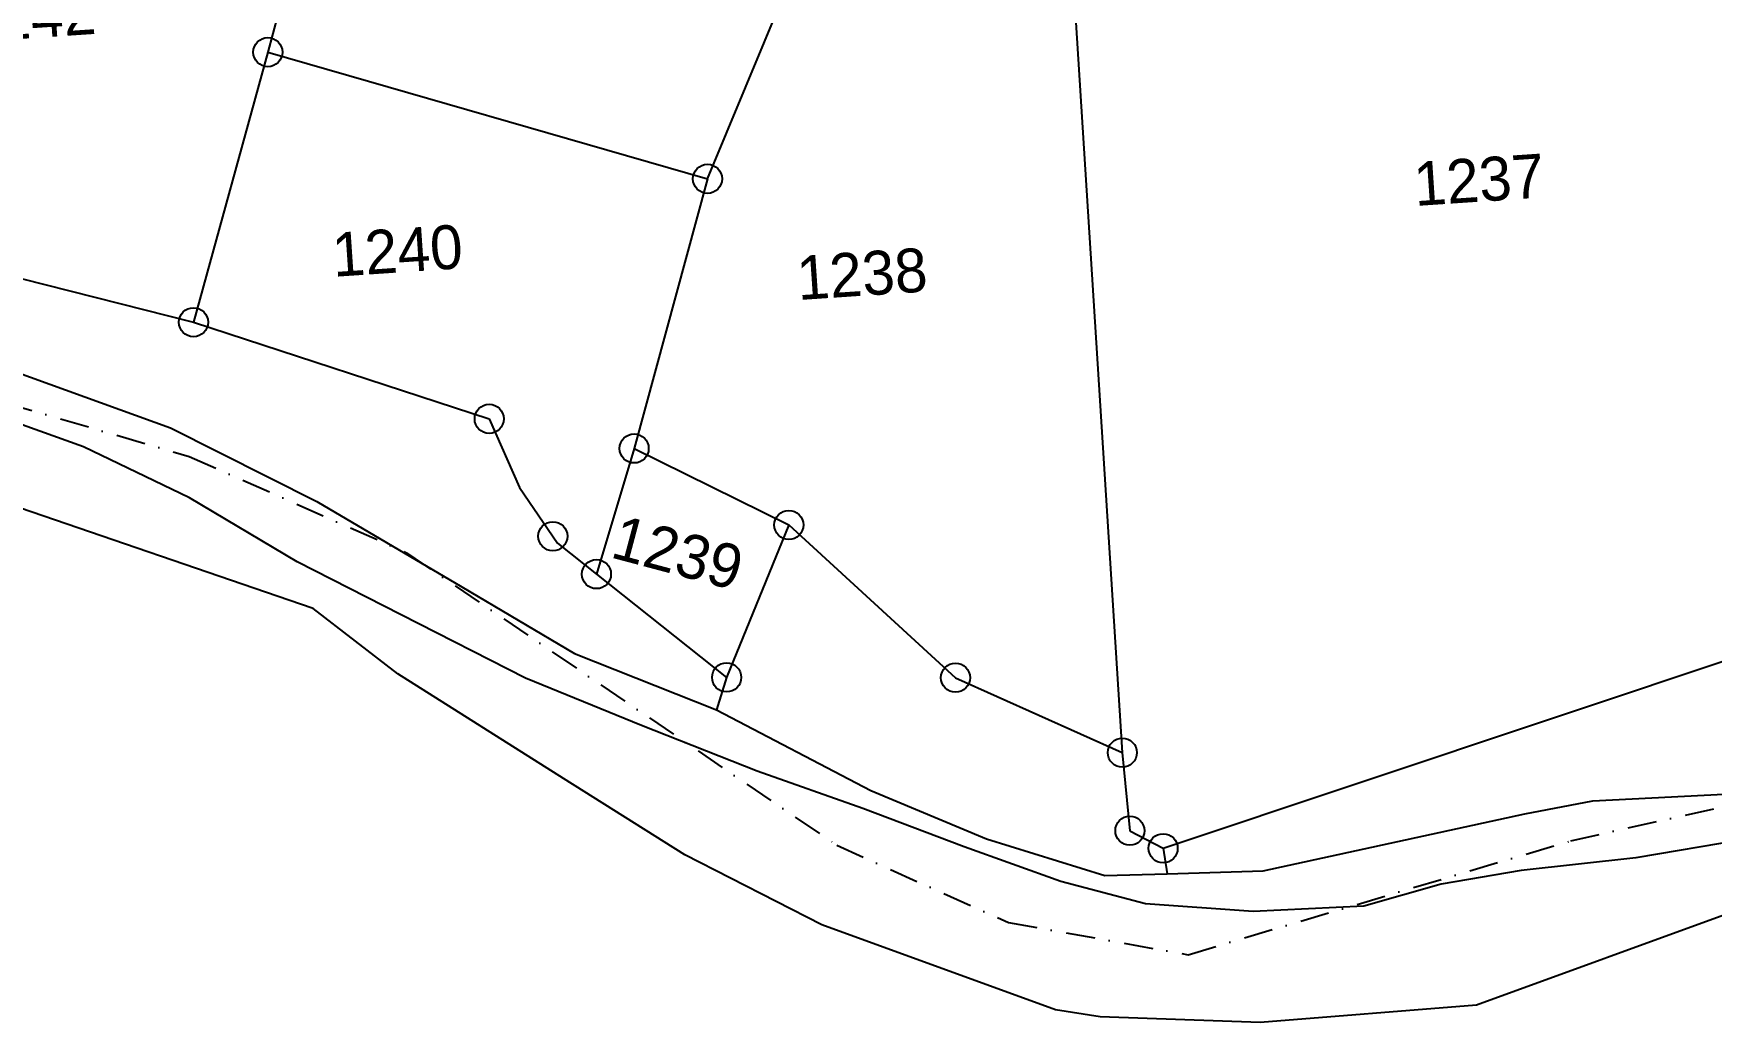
# Model space of a CAD drawing. Header units: metres. Extents: x 302356 to 305648, y 1939949 to 1943623.
# Drawn here: x 303852.2 to 304140.6, y 1939948.7 to 1940118.6 of the extents above; entities that cross this region are included whole.
import ezdxf

# ---------------------------------------------------------------- set-up
doc = ezdxf.new("R2010")
doc.units = ezdxf.units.M
doc.linetypes.add('DASHDOT', pattern=[1, 0.5, -0.25, 0, -0.25])
for name, color, linetype in [('LINE_WATER', 4, 'Continuous'), ('POLY_PARCEL', 6, 'Continuous'), ('POLY_WATER', 4, 'Continuous'), ('TEXT_PARCEL', 7, 'Continuous'), ('V_BOUND_STREAM_LINE', 7, 'DASHDOT')]:
    doc.layers.add(name, color=color, linetype=linetype)
doc.styles.add('TEXT_MAP', font='')
doc.styles.get('TEXT_MAP').set_extended_font_data('Kruti Dev 050')

msp = doc.modelspace()

# ---------------------------------------------------------------- linework, layer by layer
for centre in [(303892.51, 1940115.42), (303968.08, 1940093.65), (303879.73, 1940069.01), (303930.56, 1940052.41), (303955.46, 1940047.33), (303941.49, 1940032.24), (303982.05, 1940034.18), (303948.99, 1940025.74), (303971.36, 1940007.99), (304010.7, 1940007.94), (304039.37, 1939995.06), (304040.67, 1939981.65), (304046.38, 1939978.63)]:
    msp.add_circle(centre, 2.5)
at = {"layer": 'LINE_WATER'}
for p, q in [((303849.01, 1940060.57), (303875.78, 1940050.89)), ((303860.84, 1940047.62), (303843.33, 1940053.85)), ((303875.78, 1940050.89), (303900.92, 1940038.19)), ((303879.06, 1940038.86), (303860.84, 1940047.62)), ((303897.53, 1940027.87), (303879.06, 1940038.86)), ((303900.92, 1940038.19), (303925.87, 1940023.55)), ((303915.45, 1940018.76), (303897.53, 1940027.87)), ((303925.87, 1940023.55), (303945.24, 1940012.07)), ((303936.82, 1940007.85), (303915.45, 1940018.76)), ((303945.24, 1940012.07), (303969.65, 1940002.41)), ((303956.71, 1939999.74), (303936.82, 1940007.85)), ((303976.59, 1939991.85), (303956.71, 1939999.74)), ((303994.75, 1939985.45), (303976.59, 1939991.85)), ((304120.26, 1939986.76), (304146.12, 1939988.11)), ((304012.18, 1939978.89), (303994.75, 1939985.45)), ((304108.55, 1939984.53), (304120.26, 1939986.76)), ((304063.57, 1939974.73), (304108.55, 1939984.53)), ((304145.91, 1939980.06), (304127.63, 1939977)), ((304028.81, 1939972.92), (304012.18, 1939978.89)), ((304127.63, 1939977), (304107.89, 1939974.81)), ((304047.05, 1939974.25), (304063.57, 1939974.73)), ((304107.89, 1939974.81), (304094.18, 1939972.49)), ((304043.36, 1939969.07), (304028.81, 1939972.92)), ((304094.18, 1939972.49), (304080.9, 1939968.7)), ((304061.83, 1939967.74), (304043.36, 1939969.07)), ((304080.9, 1939968.7), (304061.83, 1939967.74))]:
    msp.add_line(p, q, dxfattribs=at)
at = {"layer": 'POLY_PARCEL'}
for p, q in [((303904.65, 1940161.06), (303892.51, 1940115.42)), ((304029.63, 1940148.53), (304039.37, 1939995.06)), ((303968.08, 1940093.65), (303982.79, 1940128.99)), ((303892.51, 1940115.42), (303879.73, 1940069.01)), ((303892.51, 1940115.42), (303968.08, 1940093.65)), ((303968.08, 1940093.65), (303955.46, 1940047.33)), ((303955.46, 1940047.33), (303948.99, 1940025.74)), ((303955.46, 1940047.33), (303982.05, 1940034.18)), ((303982.05, 1940034.18), (303971.36, 1940007.99)), ((303982.05, 1940034.18), (304010.7, 1940007.94)), ((304010.7, 1940007.94), (304039.37, 1939995.06)), ((304039.37, 1939995.06), (304040.67, 1939981.65)), ((304040.67, 1939981.65), (304046.38, 1939978.63))]:
    msp.add_line(p, q, dxfattribs=at)
at = {"layer": 'POLY_WATER'}
for p, q in [((303806.67, 1940087.58), (303879.73, 1940069.01)), ((303879.73, 1940069.01), (303930.56, 1940052.41)), ((303930.56, 1940052.41), (303935.78, 1940040.64)), ((303900.3, 1940019.81), (303816.07, 1940048.72)), ((303935.78, 1940040.64), (303942.3, 1940031.05)), ((303942.3, 1940031.05), (303948.99, 1940025.74)), ((303948.99, 1940025.74), (303971.36, 1940007.99)), ((303914.84, 1940008.63), (303900.3, 1940019.81)), ((304046.38, 1939978.63), (304151.55, 1940013.76)), ((303943.34, 1939990.62), (303914.84, 1940008.63)), ((303971.36, 1940007.99), (303969.65, 1940002.41)), ((303969.65, 1940002.41), (303996.14, 1939988.56)), ((303964.17, 1939977.51), (303943.34, 1939990.62)), ((303996.14, 1939988.56), (304016, 1939980.25)), ((304016, 1939980.25), (304036.37, 1939973.94)), ((303987.71, 1939965.47), (303964.17, 1939977.51)), ((304046.38, 1939978.63), (304047.05, 1939974.25)), ((304036.37, 1939973.94), (304047.05, 1939974.25)), ((304144.64, 1939967.83), (304100.26, 1939951.65)), ((304027.86, 1939950.88), (303987.71, 1939965.47)), ((304035.57, 1939949.64), (304027.86, 1939950.88)), ((304100.26, 1939951.65), (304063.06, 1939948.71)), ((304063.06, 1939948.71), (304035.57, 1939949.64))]:
    msp.add_line(p, q, dxfattribs=at)
at = {"layer": 'V_BOUND_STREAM_LINE', "ltscale": 10}
for p, q in [((303740.52, 1940086.38), (303879, 1940045.96)), ((303879, 1940045.96), (303916.35, 1940029.42)), ((303916.35, 1940029.42), (303990.29, 1939979.14)), ((304116.43, 1939979.91), (304165.27, 1939990.83)), ((304050.67, 1939960.34), (304116.43, 1939979.91)), ((303990.29, 1939979.14), (304019.78, 1939965.88)), ((304019.78, 1939965.88), (304050.67, 1939960.34))]:
    msp.add_line(p, q, dxfattribs=at)

# ---------------------------------------------------------------- texts
at = {"layer": 'TEXT_PARCEL', "style": 'TEXT_MAP'}
for s, rotation, p in [('1242', 3.8538, (303840.79, 1940117.07)), ('1237', 3.8538, (304089.71, 1940088.98)), ('1240', 3.8538, (303903.83, 1940076.81)), ('1238', 3.8538, (303983.68, 1940072.82)), ('1239', 345.0895, (303951.16, 1940028.67))]:
    msp.add_text(s, height=7.545, rotation=rotation, dxfattribs=at).set_placement(p)

doc.saveas('drawing.dxf')
